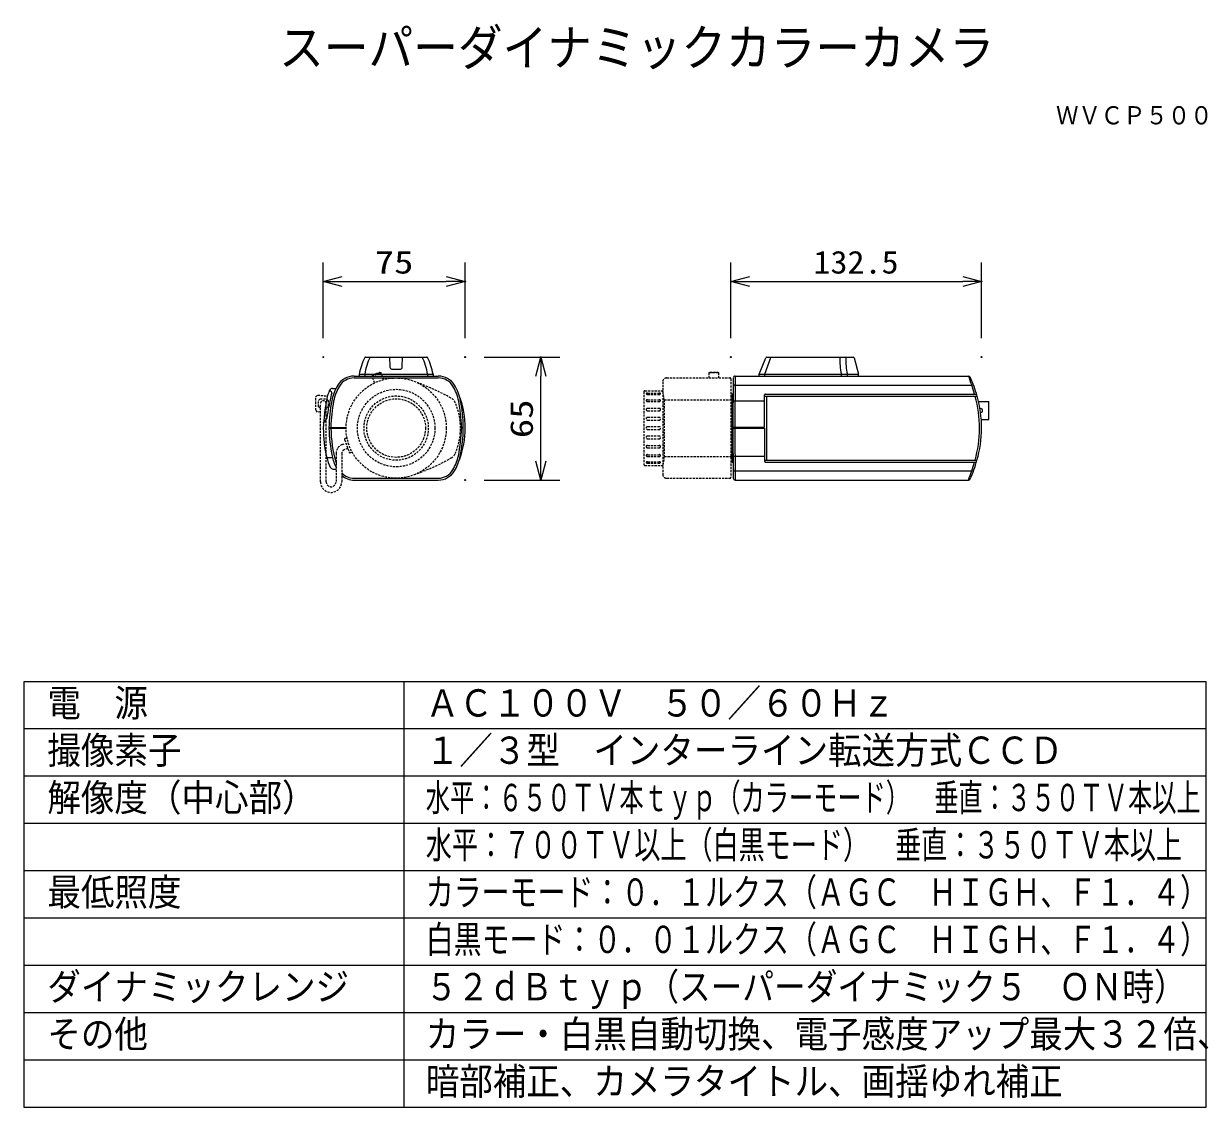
# Model space of a CAD drawing. Units: millimetres, scale not verified. Extents: x -62 to 63, y -57 to 58.
import ezdxf
from ezdxf.enums import TextEntityAlignment as Align

# ---------------------------------------------------------------- set-up
doc = ezdxf.new("R2010")
doc.units = ezdxf.units.MM
doc.header["$LTSCALE"] = 0.191441
doc.header["$PDMODE"] = 32
doc.header["$PDSIZE"] = 0.0957
doc.linetypes.add('DASHED1', pattern=[1.8, 1.2, -0.6])
for name, color, linetype in [('0-0_MOJI1', 2, 'Continuous'), ('0-1_TOUROKU', 1, 'Continuous'), ('0-2_WAKU', 1, 'Continuous'), ('0-3_GAIKEI', 1, 'Continuous'), ('0-4_Defpoints', 7, 'Continuous')]:
    doc.layers.add(name, color=color, linetype=linetype)
doc.styles.add('ＭＳ ゴシック', font='')
doc.styles.get('ＭＳ ゴシック').set_extended_font_data('MS Gothic')

# ---------------------------------------------------------------- blocks, each defined once
blk = doc.blocks.new('_OPEN30')
at = {"layer": '0-4_Defpoints'}
blk.add_line((0, 0), (-1, 0), dxfattribs=at)
blk.add_lwpolyline([(-1, 0.26795), (0, 0), (-1, -0.26795)], dxfattribs=at)

msp = doc.modelspace()

# ---------------------------------------------------------------- linework, layer by layer
at = {"layer": '0-2_WAKU', "color": 4}
for p, q in [((62.5, -11.858), (-62.5, -11.858)), ((-62.5, -11.858), (-62.5, -56.858)), ((-22.2944, -56.858), (-22.2944, -11.858)), ((62.5, -56.858), (62.5, -11.858)), ((-62.5, -56.858), (62.5, -56.858))]:
    msp.add_line(p, q, dxfattribs=at)
at = {"layer": '0-2_WAKU'}
for p, q in [((62.5, -16.858), (-62.5, -16.858)), ((62.5, -21.858), (-62.5, -21.858)), ((62.5, -26.858), (-62.5, -26.858)), ((62.5, -31.858), (-62.5, -31.858)), ((62.5, -36.858), (-62.5, -36.858)), ((62.5, -41.858), (-62.5, -41.858)), ((62.5, -46.858), (-62.5, -46.858)), ((62.5, -51.858), (-62.5, -51.858))]:
    msp.add_line(p, q, dxfattribs=at)
at = {"layer": '0-3_GAIKEI', "color": 3}
for p, q in [((-30.8269, 24.4621), (-30.8269, 32.4621)), ((-15.8269, 24.4621), (-15.8269, 32.4621)), ((12.259, 24.4621), (12.259, 32.4621)), ((38.759, 24.4621), (38.759, 32.4621)), ((-28.8269, 30.4621), (-17.8269, 30.4621)), ((14.259, 30.4621), (36.759, 30.4621)), ((-13.8403, 22.4572), (-5.8403, 22.4572)), ((-7.8403, 11.4572), (-7.8403, 20.4572)), ((-13.8403, 9.4572), (-5.8403, 9.4572))]:
    msp.add_line(p, q, dxfattribs=at)
at = {"layer": '0-3_GAIKEI', "color": 7}
for p, q in [((-26.3659, 22.4572), (-19.8879, 22.4572)), ((15.259, 20.6572), (15.9342, 22.3935)), ((16.0274, 22.4572), (25.1828, 22.4572)), ((25.2793, 22.384), (25.759, 20.6572)), ((-27.5821, 20.4572), (-18.6718, 20.4572)), ((-27.0269, 20.6572), (-27.0269, 20.4572)), ((-19.2269, 20.6572), (-19.2269, 20.4572)), ((12.5044, 20.2269), (12.459, 15.0572)), ((12.7044, 20.4572), (37.3716, 20.4572)), ((15.259, 20.4572), (15.259, 20.6572)), ((25.759, 20.4572), (25.759, 20.6572)), ((-29.8639, 19.1475), (-29.4807, 19.1542)), ((12.459, 14.9572), (12.5053, 9.6555)), ((-29.797, 10.6232), (-29.4833, 10.6177)), ((-27.5721, 9.4572), (-18.6818, 9.4572)), ((12.7053, 9.4572), (37.3704, 9.4572))]:
    msp.add_line(p, q, dxfattribs=at)
at = {"layer": '0-3_GAIKEI'}
for p, q in [((-23.7786, 21.39), (-23.7962, 22.4572)), ((-22.4752, 21.39), (-22.4577, 22.4572)), ((15.859, 20.6571), (16.4757, 22.4025)), ((-27.5821, 20.259), (-18.6718, 20.259)), ((-27.0269, 20.6572), (-19.2269, 20.6572)), ((-26.4269, 20.6572), (-26.4269, 20.4572)), ((-23.5787, 21.1935), (-22.6752, 21.1935)), ((-19.8269, 20.6572), (-19.8269, 20.4572)), ((12.7044, 20.4572), (12.659, 15.0572)), ((15.259, 20.6572), (25.759, 20.6572)), ((15.859, 20.4572), (15.859, 20.6571)), ((23.9339, 20.4572), (23.9339, 20.6572)), ((24.5762, 20.4572), (24.5762, 20.6572)), ((-30.0964, 18.8564), (-30.2397, 18.8561)), ((12.6969, 19.5031), (37.719, 19.5031)), ((12.4895, 18.5497), (12.359, 18.5475)), ((12.359, 18.5475), (12.359, 11.367)), ((12.4833, 17.8476), (15.819, 17.8477)), ((15.819, 15.0572), (15.819, 18.4572)), ((15.819, 18.3482), (38.2798, 18.3482)), ((15.9207, 18.5572), (38.2206, 18.5572)), ((16.019, 18.3482), (16.019, 11.5572)), ((38.3992, 17.7672), (39.519, 17.7672)), ((39.519, 15.8672), (39.519, 17.7672)), ((12.459, 15.0572), (15.819, 15.0572)), ((38.6999, 15.8672), (39.519, 15.8672)), ((-30.2276, 15.0172), (-28.4266, 15.0172)), ((-30.2269, 14.9572), (-28.4269, 14.9572)), ((-16.0262, 15.0172), (-16.3272, 15.0172)), ((-16.0269, 14.9572), (-16.3269, 14.9572)), ((12.459, 14.9572), (15.819, 14.9572)), ((12.659, 14.9572), (12.7053, 9.4572)), ((15.819, 14.9572), (15.819, 11.4572)), ((-30.5269, 11.8558), (-29.8669, 11.8558)), ((12.359, 11.367), (12.4903, 11.3647)), ((12.4849, 11.9852), (15.819, 11.9852)), ((15.819, 11.5572), (38.2661, 11.5572)), ((15.9207, 11.3572), (38.2098, 11.3572)), ((12.6976, 10.4279), (37.717, 10.4279)), ((-27.5721, 9.6555), (-18.6818, 9.6555))]:
    msp.add_line(p, q, dxfattribs=at)
at = {"layer": '0-3_GAIKEI', "linetype": 'DASHED1'}
for p, q in [((-25.6694, 20.4808), (-24.7297, 20.8228)), ((-25.6694, 20.4808), (-25.6097, 20.6089)), ((-25.4014, 19.7444), (-25.6694, 20.4808)), ((-25.6097, 20.6089), (-24.8579, 20.8825)), ((-24.8579, 20.8825), (-24.7297, 20.8228)), ((-24.4617, 20.0864), (-24.7297, 20.8228)), ((5.459, 20.2572), (12.159, 20.2572)), ((9.959, 20.8228), (10.059, 20.8825)), ((9.959, 20.2572), (9.959, 20.8228)), ((10.059, 20.8825), (10.859, 20.8825)), ((10.859, 20.8825), (10.959, 20.8228)), ((12.259, 20.1572), (12.259, 9.7572)), ((3.059, 18.8072), (3.059, 11.1072)), ((3.159, 18.9072), (5.059, 18.9072)), ((5.059, 19.8572), (5.059, 10.0572)), ((5.2197, 17.9572), (5.059, 18.9393)), ((-31.6269, 18.2472), (-31.4269, 18.4472)), ((-31.6269, 16.8472), (-31.6269, 18.2472)), ((-31.4269, 18.4472), (-30.4269, 18.3472)), ((-31.3269, 17.8877), (-31.1669, 18.0477)), ((-31.3269, 17.2077), (-31.3269, 17.8877)), ((-31.1669, 18.0477), (-30.4869, 18.0477)), ((-31.1289, 9.2753), (-31.1289, 17.5477)), ((-30.5289, 9.2753), (-30.5289, 17.5477)), ((-30.4869, 18.0477), (-30.3269, 17.8877)), ((-30.3269, 17.8877), (-30.3269, 17.2077)), ((3.449, 18.6604), (4.669, 18.6604)), ((3.449, 18.5104), (4.669, 18.5104)), ((3.449, 17.9572), (4.669, 17.9572)), ((3.449, 17.7697), (4.669, 17.7697)), ((5.2197, 17.9572), (12.359, 17.9572)), ((5.2197, 17.9572), (5.2197, 11.9572)), ((-31.4269, 16.6472), (-31.6269, 16.8472)), ((-31.1289, 16.677), (-31.4269, 16.6472)), ((-31.1669, 17.0477), (-31.3269, 17.2077)), ((-31.1289, 17.0477), (-31.1669, 17.0477)), ((-30.4869, 17.0477), (-30.5289, 17.0477)), ((-30.3269, 17.2077), (-30.4869, 17.0477)), ((3.449, 17.0447), (4.669, 17.0447)), ((3.449, 16.7822), (4.669, 16.7822)), ((3.449, 16.0947), (4.669, 16.0947)), ((3.449, 15.7947), (4.669, 15.7947)), ((3.449, 15.1072), (4.669, 15.1072)), ((-28.3265, 13.9303), (-28.5146, 13.8624)), ((3.449, 14.8072), (4.669, 14.8072)), ((3.449, 14.1197), (4.669, 14.1197)), ((3.449, 13.8197), (4.669, 13.8197)), ((-28.8229, 13.2195), (-28.4389, 13.3581)), ((-28.2351, 12.7938), (-28.6191, 12.6551)), ((-28.5747, 13.7344), (-28.0992, 12.4176)), ((3.449, 13.1322), (4.669, 13.1322)), ((3.449, 12.8697), (4.669, 12.8697)), ((-29.4833, 12.2789), (-29.4833, 9.2753)), ((-28.8833, 12.2789), (-28.8833, 9.2753)), ((-27.9712, 12.3575), (-27.7831, 12.4254)), ((3.449, 12.1447), (4.669, 12.1447)), ((3.449, 11.9572), (4.669, 11.9572)), ((3.449, 11.4041), (4.669, 11.4041)), ((5.2197, 11.9572), (5.059, 10.9752)), ((5.2197, 11.9572), (12.359, 11.9572)), ((3.159, 11.0072), (5.059, 11.0072)), ((3.449, 11.2541), (4.669, 11.2541)), ((5.459, 9.6572), (12.159, 9.6572))]:
    msp.add_line(p, q, dxfattribs=at)
msp.add_lwpolyline([(9.959, 20.8228), (10.959, 20.8228), (10.959, 20.2572)], dxfattribs=at)
for radius in [5.3, 4.1, 3.4, 3.1]:
    msp.add_circle((-23.1269, 14.9572), radius, dxfattribs=at)
at = {"layer": '0-3_GAIKEI', "color": 7}
for centre, radius, start, end in [((-21.1064, 19.6837), 6, 153.05496, 170.66255), ((-26.3659, 22.3572), 0.1, 90.0048, 153.04864), ((-19.8879, 22.3572), 0.1, 26.94381, 89.99635), ((-25.1474, 19.6837), 6, 9.33744, 26.94503), ((16.0274, 22.3572), 0.1, 90, 158.74949), ((25.1281, 22.2849), 0.1808, 33.23338, 72.37614), ((-27.5821, 18.4572), 2, 89.99946, 148.47098), ((-18.6718, 18.4572), 2, 31.52957, 90.00062), ((12.7044, 20.2572), 0.2, 90.0001, 179.4999), ((37.3716, 20.2572), 0.2, 24.71038, 89.99986), ((25.8324, 14.9384), 12.9059, 15.31937, 24.74613), ((-25.5999, 16.9132), 5, 156.02862, 166.7569), ((-29.8568, 18.8066), 0.341, 91.18484, 156.11936), ((-25.025, 16.8884), 5, 148.47024, 168.93905), ((-21.2288, 16.8884), 5, 11.06058, 31.52999), ((-12.7656, 14.4322), 18.069, 168.422, 178.33489), ((-14.3251, 14.7924), 15.9033, 168.92372, 179.19002), ((-25.2981, 14.9801), 9.4712, 339.12095, 20.57937), ((26.6281, 14.9748), 12.1294, 343.6346, 16.02818), ((-17.2885, 14.9572), 13.5384, 180, 193.24312), ((-14.2294, 15.2365), 16, 181, 191.72434), ((-25.5999, 13.0012), 5, 193.24312, 205.92078), ((-24.9999, 13.0012), 5, 191.7241, 206.27458), ((-21.254, 13.0012), 5, 329.02571, 348.2759), ((25.3299, 15.0931), 13.4108, 335.70316, 344.71276), ((-29.7899, 10.9641), 0.341, 205.82342, 268.81028), ((-18.6818, 11.4572), 2, 270, 329.02646), ((-27.5721, 11.4572), 2, 229.03359, 270), ((12.7053, 9.6572), 0.2, 180.50006, 270), ((37.3704, 9.6572), 0.2, 270, 335.73591)]:
    msp.add_arc(centre, radius, start, end, dxfattribs=at)
at = {"layer": '0-3_GAIKEI'}
for centre, radius, start, end in [((-21.1052, 19.9008), 5.4013, 151.75128, 171.93372), ((-23.5789, 21.3932), 0.1998, 180.93366, 270.06634), ((-22.675, 21.3932), 0.1998, 269.93322, 359.06678), ((-25.1487, 19.9008), 5.4013, 8.06628, 28.24872), ((31.8949, 22.3003), 8.1294, 178.89403, 191.66076), ((24.3309, 22.3683), 0.0892, 10.15338, 85.84071), ((30.3182, 22.0336), 5.9099, 176.60074, 193.46685), ((-27.5821, 18.459), 1.8, 90.00027, 148.46946), ((-18.6718, 18.459), 1.8, 31.53054, 89.99973), ((16.9891, 12.4948), 21.8825, 16.08386, 21.33814), ((-30.0773, 18.7063), 0.1513, 338.55576, 97.2785), ((-25.025, 16.8901), 4.8, 148.4698, 168.93895), ((-21.2828, 16.8691), 4.857, 11.18234, 31.40891), ((12.6665, 19.3162), 0.1893, 80.77839, 153.63216), ((-12.2368, 13.9663), 18.3092, 165.17493, 169.79604), ((-14.2283, 14.7796), 15.8011, 168.93937, 178.99964), ((-32.0256, 14.7796), 15.8011, 1.00036, 11.06063), ((-32.0245, 14.778), 16, 0.99997, 11.06086), ((15.919, 18.4572), 0.1, 89.01804, 179.99061), ((25.6646, 14.9562), 12.8647, 344.68022, 15.10832), ((-43.5728, 18.5766), 13.3864, 349.11977, 354.13941), ((38.671, 16.8172), 0.198, 252.41125, 124.23509), ((-31.1956, 16.2594), 0.7966, 294.85416, 344.7508), ((-16.441, 15.0923), 13.5866, 180.56961, 196.27314), ((-32.0258, 15.2349), 15.8013, 348.27599, 358.99324), ((-32.0245, 15.2365), 16, 348.27566, 359), ((-21.3079, 13.0205), 4.8571, 329.13939, 348.16137), ((15.919, 11.4572), 0.1, 180.00967, 270.98167), ((15.8512, 17.6873), 23.0393, 339.07065, 344.05296), ((-27.5719, 11.4557), 1.8002, 223.24564, 269.99658), ((-18.6818, 11.4555), 1.8, 270.00028, 329.02493), ((12.6671, 10.6159), 0.1904, 207.11587, 279.22656)]:
    msp.add_arc(centre, radius, start, end, dxfattribs=at)
at = {"layer": '0-3_GAIKEI', "linetype": 'DASHED1'}
for centre, radius, start, end in [((5.459, 19.8572), 0.4, 90, 180), ((12.159, 20.1572), 0.1, 360, 90), ((-29.4926, -3.7118), 25, 60.83736, 69.86007), ((3.159, 18.8072), 0.1, 90, 180), ((-30.8289, 17.5499), 0.3, 359.58558, 180.41442), ((-17.7976, 17.246), 1, 23.2417, 60.83736), ((-23.1269, 14.9572), 6.8, 336.7583, 23.2417), ((3.4404, 18.49), 0.1706, 87.12279, 146.00731), ((3.4474, 18.6946), 0.1842, 216.3636, 270.5063), ((3.4416, 17.7846), 0.1728, 87.54049, 145.58962), ((3.4302, 17.901), 0.1326, 188.1301, 278.1301), ((4.6776, 18.49), 0.1706, 33.99269, 92.87721), ((4.6706, 18.6946), 0.1842, 269.4937, 323.6364), ((4.6764, 17.7846), 0.1728, 34.41038, 92.45951), ((4.6877, 17.901), 0.1326, 261.8699, 351.8699), ((3.4464, 16.892), 0.1528, 89.01095, 164.72884), ((3.449, 16.9322), 0.15, 180, 270), ((4.6716, 16.892), 0.1528, 15.27116, 90.98905), ((4.669, 16.9322), 0.15, 270, 360), ((3.449, 15.9447), 0.15, 90, 270), ((3.449, 14.9572), 0.15, 90, 270), ((4.669, 15.9447), 0.15, 270, 90), ((4.669, 14.9572), 0.15, 270, 90), ((-28.4806, 13.7683), 0.1, 109.85389, 199.85389), ((3.449, 13.9697), 0.15, 90, 270), ((4.669, 13.9697), 0.15, 270, 90), ((-28.4833, 12.2789), 1, 109.85389, 180), ((-28.4833, 12.2789), 0.4, 109.85389, 180), ((3.449, 12.9822), 0.15, 90, 180), ((3.4464, 13.0225), 0.1528, 195.27116, 270.98905), ((4.669, 12.9822), 0.15, 0, 90), ((4.6716, 13.0225), 0.1528, 269.01095, 344.72884), ((-28.0052, 12.4515), 0.1, 199.85389, 289.85389), ((-29.4926, 33.6262), 25, 290.13993, 299.16264), ((-17.7976, 12.6685), 1, 299.16264, 336.7583), ((3.4302, 12.0135), 0.1326, 81.8699, 171.8699), ((3.4416, 12.1299), 0.1728, 214.41038, 272.45951), ((3.4474, 11.2199), 0.1842, 89.4937, 143.6364), ((3.4404, 11.4245), 0.1706, 213.99269, 272.87721), ((4.6877, 12.0135), 0.1326, 8.1301, 98.1301), ((4.6764, 12.1299), 0.1728, 267.54049, 325.58962), ((4.6706, 11.2199), 0.1842, 36.3636, 90.5063), ((4.6776, 11.4245), 0.1706, 267.12279, 326.00731), ((3.159, 11.1072), 0.1, 180, 270), ((5.459, 10.0572), 0.4, 180, 270), ((-30.0061, 9.2753), 1.1228, 180, 0), ((-30.0061, 9.2753), 0.5228, 180, 0), ((12.159, 9.7572), 0.1, 270, 0)]:
    msp.add_arc(centre, radius, start, end, dxfattribs=at)
at = {"layer": '0-4_Defpoints'}
for p in [(-15.8269, 30.4621), (38.759, 30.4621), (-30.8269, 22.4621), (-15.8403, 22.4572), (-15.8269, 22.4621), (-7.8403, 22.4572), (12.259, 22.4621), (38.759, 22.4621), (-15.8403, 9.4572)]:
    msp.add_point(p, dxfattribs=at)

# ---------------------------------------------------------------- block references
at = {"layer": '0-3_GAIKEI', "xscale": 2, "yscale": 2}
for p, rotation in [((-30.8269, 30.4621), 180), ((12.259, 30.4621), 180), ((-7.8403, 22.4572), 90), ((-7.8403, 9.4572), 270)]:
    msp.add_blockref('_OPEN30', p, dxfattribs=dict(at, rotation=rotation))
for p in [(-15.8269, 30.4621), (38.759, 30.4621)]:
    msp.add_blockref('_OPEN30', p, dxfattribs=at)

# ---------------------------------------------------------------- texts
at = {"layer": '0-0_MOJI1', "style": 'ＭＳ ゴシック'}
for s, height, width, p in [('スーパーダイナミックカラーカメラ', 3.848, 0.9, (-35.5, 52.1178)), ('電\u3000源', 2.887, 0.9, (-60, -16.4131)), ('ＡＣ１００Ｖ\u3000５０／６０Ｈｚ', 2.887, 0.9, (-20, -16.4131)), ('撮像素子', 2.887, 0.9, (-60, -21.4131)), ('１／３型\u3000インターライン転送方式ＣＣＤ', 2.887, 0.9, (-20, -21.4131)), ('解像度（中心部）', 2.887, 0.9, (-60, -26.4131)), ('水平：６５０ＴＶ本ｔｙｐ（カラーモード）\u3000垂直：３５０ＴＶ本以上', 2.887, 0.65, (-20, -26.4131)), ('水平：７００ＴＶ以上（白黒モード）\u3000垂直：３５０ＴＶ本以上', 2.887, 0.7, (-20, -31.4131)), ('最低照度', 2.887, 0.9, (-60, -36.4131)), ('カラーモード：０．１ルクス（ＡＧＣ\u3000ＨＩＧＨ、Ｆ１．４）', 2.887, 0.75, (-20, -36.4131)), ('白黒モード：０．０１ルクス（ＡＧＣ\u3000ＨＩＧＨ、Ｆ１．４）', 2.887, 0.75, (-20, -41.4131)), ('ダイナミックレンジ', 2.887, 0.9, (-60, -46.4131)), ('５２ｄＢｔｙｐ（スーパーダイナミック５\u3000ＯＮ時）', 2.887, 0.85, (-20, -46.4131)), ('その他', 2.887, 0.9, (-60, -51.4131)), ('カラー・白黒自動切換、電子感度アップ最大３２倍、', 2.887, 0.9, (-20, -51.4131)), ('暗部補正、カメラタイトル、画揺ゆれ補正', 2.887, 0.9, (-20, -56.4131))]:
    msp.add_text(s, height=height, dxfattribs=dict(at, width=width)).set_placement(p, align=Align.BOTTOM_LEFT)
at = {"layer": '0-1_TOUROKU', "style": 'ＭＳ ゴシック', "width": 0.9}
msp.add_text('ＷＶＣＰ５００', height=1.924, dxfattribs=at).set_placement((46.6333, 46.4879), align=Align.BOTTOM_LEFT)
at = {"layer": '0-3_GAIKEI', "color": 3, "style": 'ＭＳ ゴシック'}
for s, width, p in [('75', 1.25, (-25.3939, 30.5717)), ('132.5', 1.1, (20.9814, 30.5717))]:
    msp.add_text(s, height=2.406, dxfattribs=dict(at, width=width)).set_placement(p, align=Align.BOTTOM_LEFT)
at = {"layer": '0-3_GAIKEI', "color": 3, "style": 'ＭＳ ゴシック', "width": 1.25}
msp.add_text('65', height=2.406, rotation=90, dxfattribs=at).set_placement((-7.9498, 13.8903), align=Align.BOTTOM_LEFT)

doc.saveas('drawing.dxf')
